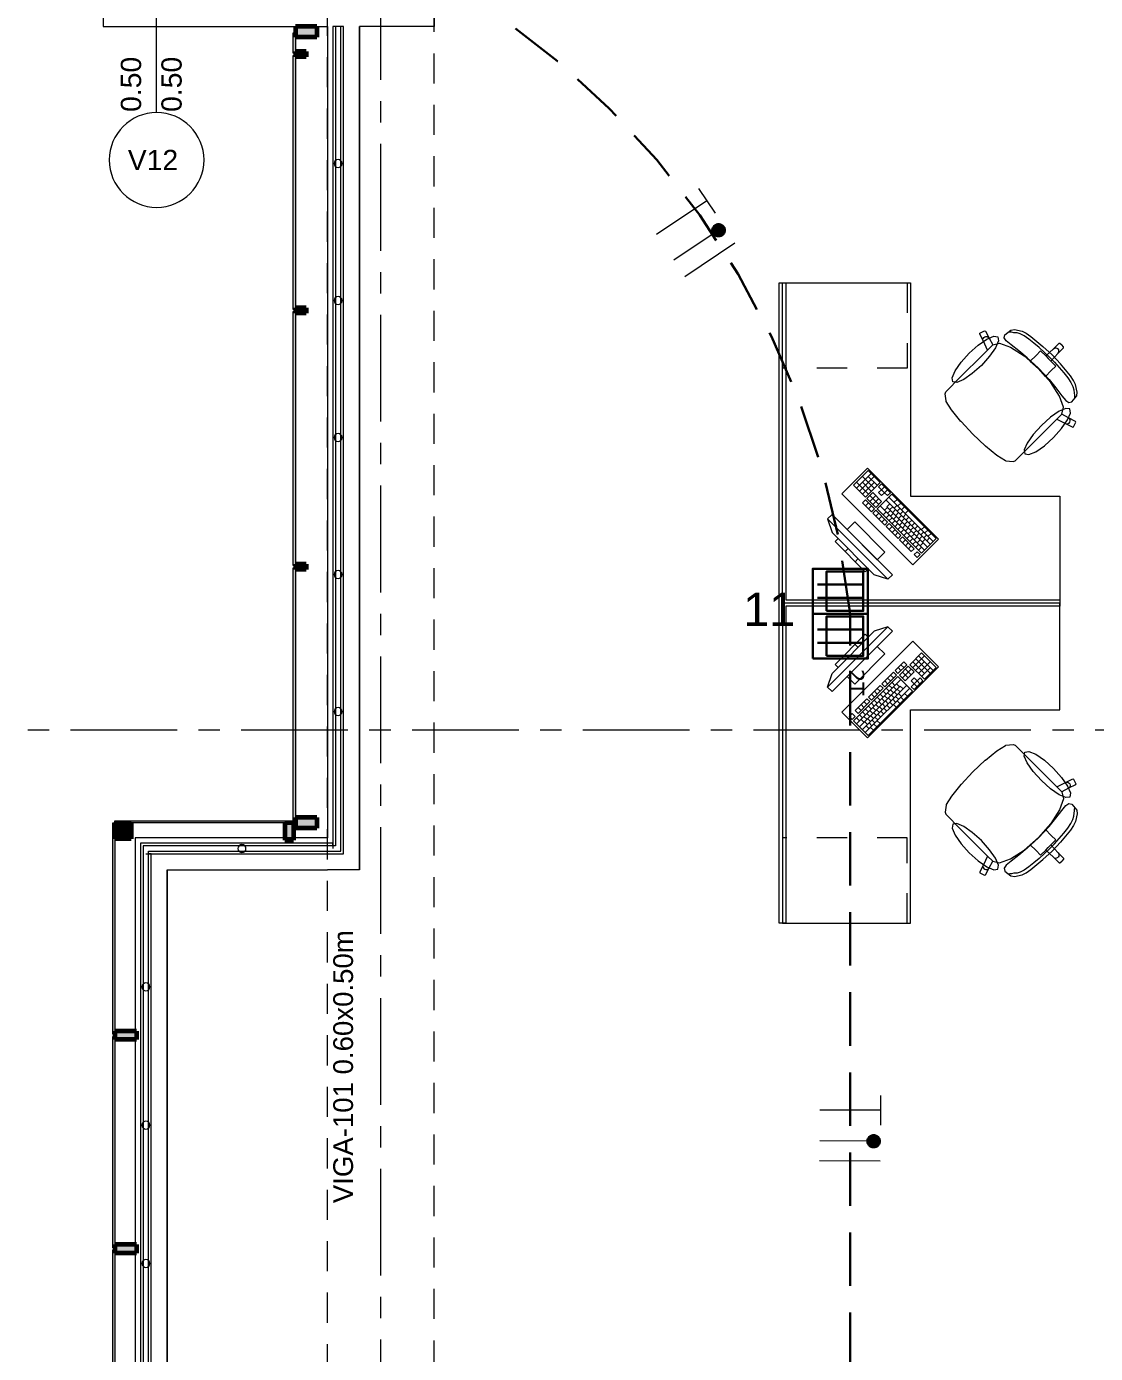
# Model space of a CAD drawing. Header units: inches. Extents: x -19 to 5698, y -728 to 92.
# Drawn here: x 100.16 to 105.17, y 31.49 to 37.7 of the extents above; entities that cross this region are included whole.
import ezdxf

# ---------------------------------------------------------------- set-up
doc = ezdxf.new("R2010")
doc.units = ezdxf.units.IN
doc.header["$MEASUREMENT"] = 0
doc.set_wipeout_variables(frame=1)
for name, pattern in [('HIDDEN', [0.375, 0.25, -0.125]), ('Hidden Line', [0.195611, 0.141111, -0.0545]), ('Punto & Raya', [0.65, 0.5, -0.075, 0, -0.075]), ('Rayas', [0.282222, 0.141111, -0.141111]), ('RAYITAS', [0.375, 0.25, -0.125]), ('Wipeout_Contour', [1, 0, -1])]:
    doc.linetypes.add(name, pattern=pattern)
doc.layers.get('0').update_dxf_attribs({"color": 61})
for name, color, linetype, lineweight in [('00 conduct tomacorr', 120, 'HIDDEN', 30), ('00 IE LUZ EMERGENCIA', 253, 'Continuous', 0), ('T-TECHO-E', 150, 'Continuous', 20), ('TOMACORRIENTE', 22, 'RAYITAS', 9)]:
    doc.layers.add(name, color=color, linetype=linetype, lineweight=lineweight)
for name, color, linetype in [('02 _ ARQ _ ALB _ Ejes Generales', 251, 'Continuous'), ('02 _ ARQ _ ZON _ Espacio.3D', 7, 'Continuous'), ('08 _ STR _ EXT _ 07 Losa Aligerada', 7, 'Continuous'), ('08 _ STR _ EXT _ 09 Vigas', 251, 'Continuous'), ('Acabado - Muros', 7, 'Continuous'), ('Estructura - 04 MURO', 7, 'Continuous'), ('Interior - Escaleras & Barandillas', 7, 'Continuous'), ('Interior - Mobiliario', 7, 'Continuous'), ('Marcador - Secciones', 7, 'Continuous'), ('Notas - Etiquetas', 7, 'Continuous')]:
    doc.layers.add(name, color=color, linetype=linetype)
doc.styles.add('Annotative', font='arial.ttf')
doc.styles.add('Estilo_Generado_4', font='swisse.ttf')

# ---------------------------------------------------------------- blocks, each defined once
blk = doc.blocks.new('CAJA POP UP 6 MODULOS')
at = {"layer": '00 conduct tomacorr', "linetype": 'Continuous'}
for p, q in [((-0.095, -0.165), (-0.095, -0.0151)), ((-0.052, -0.165), (-0.052, -0.0151)), ((0.052, -0.165), (0.052, -0.0151)), ((0.095, -0.165), (0.095, -0.0151)), ((0, -0.165), (0, -0.18))]:
    blk.add_line(p, q, dxfattribs=at)
for points in [[(-0.147, 0), (0.147, 0), (0.147, -0.18), (-0.147, -0.18)], [(0, 0), (0.147, 0), (0.147, -0.18), (0, -0.18)]]:
    blk.add_lwpolyline(points, close=True, dxfattribs=at)
for points in [[(-0.138, -0.045), (-0.009, -0.045), (-0.009, -0.165), (-0.138, -0.165), (-0.138, -0.045)], [(0.009, -0.045), (0.138, -0.045), (0.138, -0.165), (0.009, -0.165), (0.009, -0.045)]]:
    blk.add_lwpolyline(points, dxfattribs=at)
at = {"color": 1, "insert": (-0.1807, -0.168), "char_height": 0.05, "attachment_point": 1, "rotation": 180}
blk.add_mtext_dynamic_manual_height_columns('{\\fVerdana|b0|i0|c0|p34;2T}', width=0.000481, gutter_width=0.1561, heights=[0], dxfattribs=at)
blk = doc.blocks.new('a')
at = {"layer": 'TOMACORRIENTE', "ltscale": 0.05}
h = blk.add_hatch(color=4, dxfattribs=at)
edge = h.paths.add_edge_path()
edge.add_arc((0, 0.0752), 0.0211, 0, 360)
at = {"layer": 'TOMACORRIENTE', "color": 4}
for p, q in [((-0.1455, 0.0963), (-0.0515, 0.0963)), ((-0.0985, 0.0963), (-0.0985, -0.0966)), ((0, 0.0963), (0, -0.0963)), ((0.0623, -0.0963), (0.0623, 0.0963))]:
    blk.add_line(p, q, dxfattribs=at)
blk.add_circle((0, 0.0752), 0.0211, dxfattribs=at)
blk = doc.blocks.new('CABLE 3FACE')
at = {"layer": 'T-TECHO-E', "rotation": 59.94170052614085}
blk.add_blockref('a', (0, 0), dxfattribs=at)

msp = doc.modelspace()

# ---------------------------------------------------------------- hatches: boundary and pattern name
at = {"layer": 'Acabado - Muros', "linetype": 'Continuous', "lineweight": 9}
for points in [[(101.41, 37.67), (101.41, 37.575), (101.42, 37.575), (101.42, 37.67)], [(101.41, 37.565), (101.41, 36.375), (101.42, 36.375), (101.42, 37.565)], [(101.41, 36.365), (101.41, 35.175), (101.42, 35.175), (101.42, 36.365)], [(101.41, 35.165), (101.41, 33.975), (101.42, 33.975), (101.42, 35.165)], [(100.565, 33.97), (100.565, 32.98), (100.575, 32.98), (100.575, 33.97)], [(101.3857, 33.98), (100.575, 33.98), (100.575, 33.97), (101.3857, 33.97)], [(100.565, 32.97), (100.565, 31.98), (100.575, 31.98), (100.575, 32.97)], [(100.565, 31.97), (100.565, 30.98), (100.575, 30.98), (100.575, 31.97)]]:
    msp.add_hatch(color=250, dxfattribs=at).paths.add_polyline_path(points)
at = {"layer": 'Acabado - Muros', "linetype": 'Continuous', "lineweight": 0}
for points in [[(101.52, 37.65), (101.52, 37.7), (101.42, 37.7), (101.42, 37.65)], [(101.47, 37.5825), (101.42, 37.5825), (101.42, 37.5575), (101.47, 37.5575)], [(101.47, 36.3825), (101.42, 36.3825), (101.42, 36.3575), (101.47, 36.3575)], [(101.47, 35.1825), (101.42, 35.1825), (101.42, 35.1575), (101.47, 35.1575)], [(101.52, 33.995), (101.42, 33.995), (101.42, 33.945), (101.52, 33.945)]]:
    msp.add_hatch(color=254, dxfattribs=at).paths.add_polyline_path(points)

# ---------------------------------------------------------------- linework, layer by layer
at = {"layer": '00 conduct tomacorr'}
msp.add_line((104.0187, 30.3017), (104.0187, 34.95), dxfattribs=at)
at = {"layer": '02 _ ARQ _ ALB _ Ejes Generales', "color": 251, "linetype": 'Punto & Raya', "lineweight": 13, "true_color": 0x636466}
msp.add_line((101.82, 3.05), (101.82, 44.9), dxfattribs=at)
at = {"layer": '02 _ ARQ _ ZON _ Espacio.3D', "color": 254, "linetype": 'Continuous', "lineweight": 0, "flags": 128}
msp.add_lwpolyline([(109.0699, 39), (108.5699, 39), (108.5698, 39.75), (103.77, 39.75), (103.7701, 39.4), (102.07, 39.4), (102.07, 37.7), (101.72, 37.7005), (101.72, 33.75), (100.82, 33.75), (100.82, 29.75), (101.57, 29.75), (101.57, 30.7), (102.07, 30.7), (102.07, 30.2), (102.57, 30.2), (102.57, 29.7), (108.57, 29.7), (108.57, 31.0002), (112.57, 31.0001)], dxfattribs=at)
at = {"layer": '08 _ STR _ EXT _ 07 Losa Aligerada', "color": 7, "linetype": 'Continuous', "lineweight": 18, "flags": 128}
msp.add_lwpolyline([(108.7699, 43.8736), (108.7699, 39.9), (103.6201, 39.9), (103.6201, 40.95), (100.52, 40.95), (100.52, 37.7), (101.57, 37.7), (101.57, 33.9), (100.67, 33.9), (100.67, 27.9392), (100.17, 27.9392), (100.17, 5.8), (117.7353, 5.8)], dxfattribs=at)
at = {"layer": '08 _ STR _ EXT _ 09 Vigas', "color": 251, "linetype": 'Hidden Line', "lineweight": 13, "true_color": 0x636466}
msp.add_line((102.07, 30.2), (102.07, 39.4), dxfattribs=at)
at = {"layer": 'Acabado - Muros', "color": 7, "linetype": 'Continuous', "lineweight": 60}
for p, q in [((101.52, 37.7), (101.42, 37.7)), ((101.42, 37.7), (101.42, 37.65)), ((101.52, 37.7), (101.52, 37.65)), ((101.52, 37.65), (101.42, 37.65)), ((101.42, 37.5825), (101.42, 37.5575)), ((101.47, 37.5825), (101.42, 37.5825)), ((101.47, 37.5575), (101.42, 37.5575)), ((101.47, 37.5825), (101.47, 37.5575)), ((101.42, 36.3825), (101.42, 36.3575)), ((101.47, 36.3825), (101.42, 36.3825)), ((101.47, 36.3575), (101.42, 36.3575)), ((101.47, 36.3825), (101.47, 36.3575)), ((101.42, 35.1825), (101.42, 35.1575)), ((101.47, 35.1825), (101.42, 35.1825)), ((101.47, 35.1825), (101.47, 35.1575)), ((101.47, 35.1575), (101.42, 35.1575)), ((101.42, 33.995), (101.42, 33.945)), ((101.52, 33.995), (101.42, 33.995)), ((101.52, 33.995), (101.52, 33.945)), ((100.575, 33.97), (100.575, 33.895)), ((100.65, 33.97), (100.575, 33.97)), ((101.4107, 33.97), (101.3707, 33.97)), ((101.52, 33.945), (101.42, 33.945)), ((100.575, 32.995), (100.575, 32.955)), ((100.575, 31.995), (100.575, 31.955))]:
    msp.add_line(p, q, dxfattribs=at)
at = {"layer": 'Acabado - Muros', "color": 7, "linetype": 'Continuous', "lineweight": 13, "flags": 128}
for points in [[(101.41, 37.67), (101.42, 37.67), (101.42, 37.575), (101.41, 37.575)], [(101.41, 37.565), (101.42, 37.565), (101.42, 36.375), (101.41, 36.375)], [(101.41, 36.365), (101.42, 36.365), (101.42, 35.175), (101.41, 35.175)], [(101.41, 35.165), (101.42, 35.165), (101.42, 33.975), (101.41, 33.975)], [(100.565, 33.97), (100.575, 33.97), (100.575, 32.98), (100.565, 32.98)], [(101.3857, 33.98), (101.3857, 33.97), (100.575, 33.97), (100.575, 33.98)], [(100.565, 32.97), (100.575, 32.97), (100.575, 31.98), (100.565, 31.98)], [(100.565, 31.97), (100.575, 31.97), (100.575, 30.98), (100.565, 30.98)]]:
    msp.add_lwpolyline(points, close=True, dxfattribs=at)
at = {"layer": 'Estructura - 04 MURO', "color": 165, "linetype": 'Continuous', "lineweight": 15}
msp.add_line((100.77, 37.2969), (100.77, 37.95), dxfattribs=at)
at = {"layer": 'Estructura - 04 MURO', "color": 251, "linetype": 'Continuous', "lineweight": 13, "flags": 128}
msp.add_lwpolyline([(100.5481, 37.075, 1), (100.992, 37.075, 1)], format="xyb", close=True, dxfattribs=at)
at = {"layer": 'Interior - Mobiliario', "color": 175, "linetype": 'Continuous', "lineweight": 13}
for p, q in [((103.6872, 36.5), (103.7172, 36.5)), ((103.6872, 35.015), (103.6872, 36.5)), ((103.7172, 36.5), (103.7172, 35.015)), ((104.6263, 36.2598), (104.6276, 36.2638)), ((104.6433, 36.2267), (104.6263, 36.2598)), ((104.6276, 36.2638), (104.649, 36.2747)), ((104.6417, 36.2324), (104.6423, 36.2382)), ((104.6433, 36.2267), (104.6417, 36.2324)), ((104.6423, 36.2382), (104.6452, 36.2433)), ((104.6452, 36.2433), (104.6498, 36.2469)), ((104.649, 36.2747), (104.653, 36.2733)), ((104.6498, 36.2469), (104.6554, 36.2484)), ((104.653, 36.2733), (104.67, 36.2402)), ((104.6554, 36.2484), (104.6612, 36.2477)), ((104.6612, 36.2477), (104.6664, 36.2448)), ((104.6664, 36.2448), (104.67, 36.2402)), ((104.67, 36.2402), (104.6873, 36.2092)), ((104.741, 36.2424), (104.7444, 36.2553)), ((104.751, 36.2281), (104.741, 36.2424)), ((104.7444, 36.2553), (104.7722, 36.2785)), ((104.767, 36.2689), (104.7625, 36.2697)), ((104.775, 36.2681), (104.767, 36.2689)), ((104.7722, 36.2785), (104.789, 36.2804)), ((104.7858, 36.266), (104.775, 36.2681)), ((104.8012, 36.2649), (104.7858, 36.266)), ((104.789, 36.2804), (104.8252, 36.2726)), ((104.8159, 36.261), (104.8012, 36.2649)), ((104.8348, 36.251), (104.8159, 36.261)), ((104.8252, 36.2726), (104.8444, 36.2636)), ((104.8566, 36.2362), (104.8348, 36.251)), ((104.8444, 36.2636), (104.8661, 36.2487)), ((104.8804, 36.2176), (104.8566, 36.2362)), ((104.8661, 36.2487), (104.9228, 36.2019)), ((104.515, 36.0371), (104.6629, 36.1849)), ((104.6629, 36.1849), (104.6433, 36.2267)), ((104.6871, 36.2092), (104.6629, 36.1849)), ((104.6871, 36.2092), (104.6873, 36.2092)), ((104.6873, 36.2092), (104.7193, 36.2167)), ((104.7193, 36.2167), (104.7712, 36.1983)), ((104.7733, 36.2095), (104.751, 36.2281)), ((104.7712, 36.1983), (104.8351, 36.157)), ((104.8094, 36.1815), (104.7733, 36.2095)), ((104.8488, 36.1488), (104.8094, 36.1815)), ((104.9052, 36.1964), (104.8804, 36.2176)), ((104.8906, 36.1596), (104.9117, 36.1807)), ((104.9298, 36.1739), (104.9052, 36.1964)), ((104.9117, 36.1807), (104.9354, 36.1571)), ((104.9228, 36.2019), (104.965, 36.1628)), ((104.9532, 36.1511), (104.9298, 36.1739)), ((104.9354, 36.1571), (104.9719, 36.1911)), ((104.9719, 36.1911), (104.998, 36.2172)), ((104.9719, 36.1911), (104.9768, 36.1943)), ((104.9768, 36.1943), (104.9825, 36.1954)), ((104.9825, 36.1954), (104.9883, 36.1942)), ((104.9883, 36.1942), (104.9932, 36.191)), ((104.9932, 36.1697), (105.0193, 36.1958)), ((104.9964, 36.1861), (104.9932, 36.191)), ((104.9932, 36.1697), (104.9965, 36.1746)), ((104.9976, 36.1803), (104.9964, 36.1861)), ((104.9965, 36.1746), (104.9976, 36.1803)), ((104.998, 36.2172), (105.0022, 36.2171)), ((105.0022, 36.2171), (105.0108, 36.2086)), ((105.0193, 36.2001), (105.0108, 36.2086)), ((105.0193, 36.1958), (105.0193, 36.2001)), ((104.8351, 36.157), (104.8632, 36.1322)), ((104.9015, 36.0993), (104.8488, 36.1488)), ((104.8632, 36.1322), (104.8906, 36.1596)), ((104.8632, 36.1322), (104.9011, 36.0989)), ((104.9354, 36.1571), (104.9473, 36.1451)), ((104.9593, 36.1332), (104.9473, 36.1451)), ((104.9532, 36.1511), (104.9761, 36.1276)), ((104.9593, 36.1332), (104.9932, 36.1697)), ((104.9829, 36.1096), (104.9593, 36.1332)), ((104.9617, 36.0884), (104.9829, 36.1096)), ((105.0041, 36.1206), (104.965, 36.1628)), ((104.9761, 36.1276), (104.9986, 36.103)), ((105.0509, 36.0639), (105.0041, 36.1206)), ((104.9344, 36.061), (104.9011, 36.0989)), ((104.9015, 36.0993), (104.951, 36.0466)), ((104.9344, 36.061), (104.9617, 36.0884)), ((104.9592, 36.0329), (104.9344, 36.061)), ((104.951, 36.0466), (104.9837, 36.0073)), ((104.9986, 36.103), (105.0198, 36.0782)), ((105.0198, 36.0782), (105.0384, 36.0544)), ((105.0384, 36.0544), (105.0532, 36.0326)), ((105.0658, 36.0422), (105.0509, 36.0639)), ((104.4647, 35.9803), (104.4676, 35.9896)), ((104.4676, 35.9896), (104.4895, 36.0116)), ((104.4895, 36.0116), (104.515, 36.0371)), ((105.0005, 35.9691), (104.9592, 36.0329)), ((104.9837, 36.0073), (105.0116, 35.9711)), ((105.0532, 36.0326), (105.0632, 36.0137)), ((105.0632, 36.0137), (105.0671, 35.999)), ((105.0748, 36.023), (105.0658, 36.0422)), ((105.0671, 35.999), (105.0682, 35.9836)), ((105.0826, 35.9868), (105.0748, 36.023)), ((105.0807, 35.9701), (105.0826, 35.9868)), ((104.4687, 35.9464), (104.4647, 35.9803)), ((104.4696, 35.9443), (104.4687, 35.9464)), ((104.4945, 35.9042), (104.4696, 35.9443)), ((105.0188, 35.9171), (105.0005, 35.9691)), ((105.0116, 35.9711), (105.0302, 35.9488)), ((105.0302, 35.9488), (105.0446, 35.9388)), ((105.0446, 35.9388), (105.0575, 35.9422)), ((105.0575, 35.9422), (105.0807, 35.9701)), ((105.0682, 35.9836), (105.0703, 35.9728)), ((105.0703, 35.9728), (105.071, 35.9648)), ((105.071, 35.9648), (105.0718, 35.9603)), ((104.5381, 35.8506), (104.4945, 35.9042)), ((104.8393, 35.7128), (104.9871, 35.8607)), ((105.0113, 35.8849), (104.9871, 35.8607)), ((104.9871, 35.8607), (105.0289, 35.8411)), ((105.0113, 35.8849), (105.0114, 35.8851)), ((105.0114, 35.8851), (105.0188, 35.9171)), ((105.0424, 35.8678), (105.0114, 35.8851)), ((105.047, 35.8642), (105.0424, 35.8678)), ((105.0755, 35.8509), (105.0424, 35.8678)), ((105.0499, 35.8591), (105.047, 35.8642)), ((104.5387, 35.8497), (104.5381, 35.8506)), ((104.5936, 35.7914), (104.5387, 35.8497)), ((105.0289, 35.8411), (105.0345, 35.8395)), ((105.0289, 35.8411), (105.062, 35.8241)), ((105.0345, 35.8395), (105.0404, 35.8402)), ((105.0404, 35.8402), (105.0455, 35.843)), ((105.0455, 35.843), (105.0491, 35.8476)), ((105.0491, 35.8476), (105.0506, 35.8532)), ((105.0506, 35.8532), (105.0499, 35.8591)), ((105.062, 35.8241), (105.066, 35.8254)), ((105.066, 35.8254), (105.0768, 35.8468)), ((105.0768, 35.8468), (105.0755, 35.8509)), ((104.5936, 35.7914), (104.6519, 35.7366)), ((104.6519, 35.7366), (104.6528, 35.7359)), ((104.6528, 35.7359), (104.7064, 35.6923)), ((104.7064, 35.6923), (104.7465, 35.6674)), ((104.7918, 35.6654), (104.8138, 35.6873)), ((104.8138, 35.6873), (104.8393, 35.7128)), ((104.1042, 35.6205), (104.0356, 35.5519)), ((104.1595, 35.5651), (104.1042, 35.6205)), ((104.7465, 35.6674), (104.7486, 35.6665)), ((104.7486, 35.6665), (104.7825, 35.6625)), ((104.7825, 35.6625), (104.7918, 35.6654)), ((104.0356, 35.5519), (104.091, 35.4965)), ((104.1047, 35.5102), (104.0493, 35.5656)), ((104.118, 35.6066), (104.0494, 35.538)), ((104.1318, 35.5928), (104.0633, 35.5242)), ((104.1321, 35.5376), (104.0767, 35.593)), ((104.1184, 35.5239), (104.0769, 35.5655)), ((104.132, 35.5652), (104.0771, 35.5104)), ((104.091, 35.4965), (104.1595, 35.5651)), ((104.1458, 35.5514), (104.1043, 35.5929)), ((104.1665, 35.5581), (104.1528, 35.5444)), ((104.208, 35.5166), (104.1665, 35.5581)), ((104.1253, 35.517), (104.0979, 35.4896)), ((104.0979, 35.4896), (104.1394, 35.448)), ((104.1532, 35.4618), (104.1116, 35.5033)), ((104.1392, 35.5032), (104.1117, 35.4757)), ((104.1669, 35.4755), (104.1253, 35.517)), ((104.153, 35.4893), (104.1256, 35.4619)), ((104.2149, 35.5097), (104.1464, 35.4411)), ((104.1528, 35.5444), (104.1666, 35.5306)), ((104.1666, 35.5306), (104.1529, 35.5169)), ((104.1529, 35.5169), (104.1667, 35.503)), ((104.1803, 35.5443), (104.1666, 35.5306)), ((104.1804, 35.5167), (104.1666, 35.5306)), ((104.1667, 35.503), (104.1804, 35.5167)), ((104.1942, 35.5305), (104.1804, 35.5167)), ((104.1804, 35.5167), (104.1943, 35.5029)), ((104.1943, 35.5029), (104.208, 35.5166)), ((104.4089, 35.2883), (104.2012, 35.496)), ((104.4226, 35.302), (104.2149, 35.5097)), ((104.091, 35.4827), (104.0773, 35.469)), ((104.0773, 35.469), (104.1189, 35.4275)), ((104.1326, 35.4412), (104.091, 35.4827)), ((104.1049, 35.4689), (104.0912, 35.4552)), ((104.1187, 35.455), (104.105, 35.4413)), ((104.1189, 35.4275), (104.1326, 35.4412)), ((104.1395, 35.4343), (104.1258, 35.4205)), ((104.1394, 35.448), (104.1669, 35.4755)), ((104.1949, 35.3789), (104.1395, 35.4343)), ((104.1464, 35.4411), (104.3541, 35.2334)), ((104.3678, 35.2471), (104.1601, 35.4548)), ((104.1878, 35.4271), (104.1741, 35.4134)), ((104.1946, 35.4478), (104.1809, 35.4341)), ((104.3952, 35.2745), (104.1875, 35.4823)), ((104.2048, 35.4649), (104.1911, 35.4512)), ((104.3815, 35.2608), (104.1911, 35.4512)), ((104.2084, 35.4339), (104.1947, 35.4202)), ((104.2187, 35.4511), (104.205, 35.4374)), ((104.2325, 35.4373), (104.2188, 35.4235)), ((104.2392, 35.4854), (104.2255, 35.4717)), ((104.2393, 35.4579), (104.2256, 35.4442)), ((104.2531, 35.444), (104.2394, 35.4303)), ((104.2565, 35.4681), (104.2428, 35.4544)), ((104.267, 35.4302), (104.2533, 35.4165)), ((104.2738, 35.4508), (104.2601, 35.4371)), ((104.2911, 35.4335), (104.2774, 35.4198)), ((103.9345, 35.4151), (103.9133, 35.3939)), ((103.9133, 35.3939), (104.1961, 35.1111)), ((103.9133, 35.3939), (103.9345, 35.3303)), ((104.2173, 35.1323), (103.9345, 35.4151)), ((104.0406, 35.3798), (104.0052, 35.3444)), ((104.182, 35.2384), (104.0406, 35.3798)), ((104.1258, 35.4205), (104.1812, 35.3652)), ((104.1534, 35.4204), (104.1396, 35.4067)), ((104.1672, 35.4066), (104.1535, 35.3928)), ((104.1811, 35.3927), (104.1673, 35.379)), ((104.1812, 35.3652), (104.1949, 35.3789)), ((104.2016, 35.4133), (104.1879, 35.3996)), ((104.2018, 35.3719), (104.1881, 35.3582)), ((104.2155, 35.3994), (104.2018, 35.3857)), ((104.2572, 35.3166), (104.2018, 35.3719)), ((104.2223, 35.4201), (104.2085, 35.4064)), ((104.2293, 35.3856), (104.2156, 35.3719)), ((104.2361, 35.4062), (104.2224, 35.3925)), ((104.2432, 35.3717), (104.2295, 35.358)), ((104.2464, 35.4234), (104.2326, 35.4097)), ((104.25, 35.3924), (104.2362, 35.3787)), ((104.2602, 35.4096), (104.2465, 35.3958)), ((104.2638, 35.3785), (104.2501, 35.3648)), ((104.2741, 35.3957), (104.2603, 35.382)), ((104.2776, 35.3647), (104.2639, 35.351)), ((104.2808, 35.4163), (104.2671, 35.4026)), ((104.2879, 35.3819), (104.2742, 35.3681)), ((104.2947, 35.4025), (104.281, 35.3888)), ((104.3017, 35.368), (104.288, 35.3543)), ((104.3085, 35.3887), (104.2948, 35.3749)), ((104.3224, 35.3748), (104.3087, 35.3611)), ((104.1325, 35.1323), (103.9345, 35.3303)), ((103.9628, 35.302), (103.9486, 35.2879)), ((104.1042, 35.1606), (103.9628, 35.302)), ((104.0052, 35.3444), (104.1466, 35.203)), ((104.1881, 35.3582), (104.2435, 35.3028)), ((104.2157, 35.3581), (104.202, 35.3444)), ((104.2295, 35.3442), (104.2158, 35.3305)), ((104.2434, 35.3304), (104.2297, 35.3167)), ((104.257, 35.3579), (104.2433, 35.3442)), ((104.2435, 35.3028), (104.2572, 35.3166)), ((104.2641, 35.3096), (104.2504, 35.2959)), ((104.2709, 35.344), (104.2571, 35.3303)), ((104.3195, 35.2542), (104.2641, 35.3096)), ((104.2847, 35.3302), (104.271, 35.3165)), ((104.2915, 35.3508), (104.2778, 35.3371)), ((104.2986, 35.3164), (104.2848, 35.3026)), ((104.3053, 35.337), (104.2916, 35.3233)), ((104.3124, 35.3025), (104.2987, 35.2888)), ((104.3156, 35.3542), (104.3019, 35.3405)), ((104.3192, 35.3231), (104.3055, 35.3094)), ((104.3294, 35.3403), (104.3157, 35.3266)), ((104.333, 35.3093), (104.3193, 35.2956)), ((104.3362, 35.361), (104.3225, 35.3472)), ((104.3433, 35.3265), (104.3296, 35.3128)), ((104.3501, 35.3471), (104.3364, 35.3334)), ((104.3571, 35.3126), (104.3434, 35.2989)), ((104.3639, 35.3333), (104.3502, 35.3195)), ((104.3673, 35.3574), (104.3535, 35.3436)), ((104.3541, 35.2334), (104.4226, 35.302)), ((104.3778, 35.3194), (104.3641, 35.3057)), ((104.3828, 35.3418), (104.3691, 35.3281)), ((104.3916, 35.3056), (104.3779, 35.2919)), ((104.3984, 35.3262), (104.3847, 35.3125)), ((103.9486, 35.2879), (104.0901, 35.1464)), ((104.0099, 35.2549), (103.9958, 35.2407)), ((104.1466, 35.203), (104.182, 35.2384)), ((104.2504, 35.2959), (104.3058, 35.2405)), ((104.278, 35.2958), (104.2643, 35.2821)), ((104.2918, 35.2819), (104.2781, 35.2682)), ((104.3057, 35.2681), (104.292, 35.2544)), ((104.3058, 35.2405), (104.3195, 35.2542)), ((104.3263, 35.2887), (104.3125, 35.2749)), ((104.3334, 35.2404), (104.3197, 35.2267)), ((104.3401, 35.2748), (104.3264, 35.2611)), ((104.3469, 35.2954), (104.3332, 35.2817)), ((104.3472, 35.2265), (104.3334, 35.2404)), ((104.3539, 35.261), (104.3402, 35.2472)), ((104.3607, 35.2816), (104.347, 35.2679)), ((104.371, 35.2988), (104.3573, 35.2851)), ((104.0571, 35.2077), (104.0429, 35.1936)), ((104.3197, 35.2267), (104.3335, 35.2128)), ((104.3335, 35.2128), (104.3472, 35.2265)), ((104.0901, 35.1464), (104.1042, 35.1606)), ((104.1961, 35.1111), (104.1325, 35.1323)), ((104.1961, 35.1111), (104.2173, 35.1323)), ((103.6872, 34.985), (103.6872, 35.015)), ((103.7172, 35.015), (105.0022, 35.015)), ((105.0022, 35.015), (105.0022, 34.985)), ((103.6872, 33.5), (103.6872, 34.985)), ((103.7172, 34.985), (103.7172, 33.5)), ((105.0022, 34.985), (103.7172, 34.985)), ((104.1961, 34.8889), (103.9133, 34.6061)), ((103.9345, 34.5849), (104.2173, 34.8677)), ((103.9345, 34.6697), (104.1325, 34.8677)), ((104.1961, 34.8889), (104.1325, 34.8677)), ((104.2173, 34.8677), (104.1961, 34.8889)), ((104.0901, 34.8536), (103.9486, 34.7121)), ((103.9628, 34.698), (104.1042, 34.8394)), ((104.0571, 34.7923), (104.0429, 34.8064)), ((104.1042, 34.8394), (104.0901, 34.8536)), ((104.0099, 34.7451), (103.9958, 34.7593)), ((104.1466, 34.797), (104.0052, 34.6556)), ((104.0406, 34.6202), (104.182, 34.7616)), ((104.182, 34.7616), (104.1466, 34.797)), ((104.3541, 34.7666), (104.2987, 34.7112)), ((104.3124, 34.6975), (104.3678, 34.7529)), ((104.4088, 34.6842), (104.3402, 34.7528)), ((104.4226, 34.698), (104.3541, 34.7666)), ((103.9486, 34.7121), (103.9628, 34.698)), ((104.2712, 34.7249), (104.2297, 34.6833)), ((104.2297, 34.6833), (104.2434, 34.6696)), ((104.2434, 34.6696), (104.2849, 34.7111)), ((104.2572, 34.6834), (104.2435, 34.6972)), ((104.2918, 34.7043), (104.2502, 34.6627)), ((104.2711, 34.6973), (104.2573, 34.711)), ((104.2639, 34.649), (104.3055, 34.6906)), ((104.2849, 34.7111), (104.2712, 34.7249)), ((104.3053, 34.663), (104.2779, 34.6904)), ((104.3192, 34.6769), (104.2918, 34.7043)), ((104.2987, 34.7112), (104.3673, 34.6426)), ((104.3674, 34.6702), (104.3125, 34.7251)), ((104.3261, 34.6838), (104.3677, 34.7253)), ((104.395, 34.6703), (104.3264, 34.7389)), ((104.3398, 34.6701), (104.3952, 34.7255)), ((104.3535, 34.6564), (104.3951, 34.6979)), ((104.3673, 34.6426), (104.4226, 34.698)), ((103.9133, 34.6061), (103.9345, 34.6697)), ((104.0052, 34.6556), (104.0406, 34.6202)), ((104.2433, 34.6558), (104.0356, 34.4481)), ((104.0493, 34.4344), (104.257, 34.6421)), ((104.2227, 34.6764), (104.1673, 34.621)), ((104.1673, 34.621), (104.1811, 34.6073)), ((104.1811, 34.6073), (104.2364, 34.6627)), ((104.1949, 34.6211), (104.1812, 34.6348)), ((104.2087, 34.635), (104.195, 34.6487)), ((104.2226, 34.6488), (104.2089, 34.6625)), ((104.2293, 34.6144), (104.2156, 34.6281)), ((104.2364, 34.6627), (104.2227, 34.6764)), ((104.25, 34.6076), (104.2362, 34.6213)), ((104.3119, 34.5873), (104.2433, 34.6558)), ((104.2502, 34.6627), (104.2776, 34.6353)), ((104.2915, 34.6492), (104.2641, 34.6766)), ((104.2776, 34.6353), (104.3192, 34.6769)), ((104.3189, 34.6217), (104.3051, 34.6079)), ((104.3191, 34.6493), (104.3052, 34.6354)), ((104.3052, 34.6354), (104.3189, 34.6217)), ((104.3188, 34.5942), (104.3603, 34.6357)), ((104.3189, 34.6217), (104.3328, 34.6356)), ((104.3326, 34.608), (104.3189, 34.6217)), ((104.3328, 34.6356), (104.3191, 34.6493)), ((104.3466, 34.6494), (104.3328, 34.6356)), ((104.3465, 34.6219), (104.3328, 34.6356)), ((104.3603, 34.6357), (104.3466, 34.6494)), ((103.9133, 34.6061), (103.9345, 34.5849)), ((104.063, 34.4207), (104.2534, 34.6111)), ((104.0767, 34.407), (104.2844, 34.6147)), ((104.0904, 34.3933), (104.2982, 34.601)), ((104.1042, 34.3795), (104.3119, 34.5873)), ((104.1604, 34.6141), (104.105, 34.5587)), ((104.105, 34.5587), (104.1187, 34.545)), ((104.1187, 34.545), (104.1741, 34.6004)), ((104.1326, 34.5588), (104.1189, 34.5725)), ((104.1464, 34.5727), (104.1327, 34.5864)), ((104.1601, 34.5452), (104.1464, 34.5589)), ((104.1603, 34.5865), (104.1466, 34.6002)), ((104.1739, 34.559), (104.1602, 34.5727)), ((104.1741, 34.6004), (104.1604, 34.6141)), ((104.1878, 34.5729), (104.1741, 34.5866)), ((104.1946, 34.5522), (104.1809, 34.5659)), ((104.2016, 34.5867), (104.1879, 34.6004)), ((104.2084, 34.5661), (104.1947, 34.5798)), ((104.2117, 34.542), (104.198, 34.5557)), ((104.2155, 34.6006), (104.2018, 34.6143)), ((104.2223, 34.5799), (104.2085, 34.5936)), ((104.2256, 34.5558), (104.2119, 34.5695)), ((104.2361, 34.5938), (104.2224, 34.6075)), ((104.2394, 34.5697), (104.2257, 34.5834)), ((104.2462, 34.549), (104.2325, 34.5627)), ((104.2533, 34.5835), (104.2396, 34.5972)), ((104.2601, 34.5629), (104.2464, 34.5766)), ((104.2671, 34.5974), (104.2534, 34.6111)), ((104.2703, 34.5457), (104.2566, 34.5594)), ((104.2876, 34.563), (104.2739, 34.5767)), ((104.3051, 34.6079), (104.3188, 34.5942)), ((104.0981, 34.5518), (104.0427, 34.4964)), ((104.0427, 34.4964), (104.0564, 34.4827)), ((104.0564, 34.4827), (104.1118, 34.538)), ((104.0703, 34.4965), (104.0566, 34.5102)), ((104.0841, 34.5104), (104.0704, 34.5241)), ((104.098, 34.5242), (104.0843, 34.5379)), ((104.1047, 34.4898), (104.091, 34.5035)), ((104.1118, 34.538), (104.0981, 34.5518)), ((104.1185, 34.5036), (104.1048, 34.5173)), ((104.1253, 34.483), (104.1116, 34.4967)), ((104.1324, 34.5175), (104.1187, 34.5312)), ((104.1392, 34.4968), (104.1255, 34.5106)), ((104.1462, 34.5313), (104.1325, 34.545)), ((104.153, 34.5107), (104.1393, 34.5244)), ((104.1564, 34.4866), (104.1426, 34.5003)), ((104.1669, 34.5245), (104.1532, 34.5382)), ((104.1702, 34.5004), (104.1565, 34.5141)), ((104.177, 34.4798), (104.1633, 34.4935)), ((104.1807, 34.5384), (104.167, 34.5521)), ((104.184, 34.5143), (104.1703, 34.528)), ((104.1908, 34.4936), (104.1771, 34.5074)), ((104.1979, 34.5281), (104.1842, 34.5418)), ((104.2047, 34.5075), (104.191, 34.5212)), ((104.2185, 34.5213), (104.2048, 34.5351)), ((104.2324, 34.5352), (104.2187, 34.5489)), ((104.2357, 34.5111), (104.222, 34.5248)), ((104.253, 34.5284), (104.2393, 34.5421)), ((104.0289, 34.4825), (104.015, 34.4687)), ((104.015, 34.4687), (104.0287, 34.455)), ((104.0287, 34.455), (104.0426, 34.4688)), ((104.0426, 34.4688), (104.0289, 34.4825)), ((104.0356, 34.4481), (104.1042, 34.3795)), ((104.0631, 34.4482), (104.0494, 34.462)), ((104.077, 34.4621), (104.0633, 34.4758)), ((104.0838, 34.4414), (104.0701, 34.4552)), ((104.0908, 34.4759), (104.0771, 34.4896)), ((104.0976, 34.4553), (104.0839, 34.469)), ((104.101, 34.4312), (104.0872, 34.4449)), ((104.1115, 34.4691), (104.0978, 34.4829)), ((104.1148, 34.445), (104.1011, 34.4588)), ((104.1216, 34.4244), (104.1079, 34.4381)), ((104.1287, 34.4589), (104.1149, 34.4726)), ((104.1354, 34.4383), (104.1217, 34.452)), ((104.1425, 34.4727), (104.1288, 34.4865)), ((104.144, 34.4193), (104.1303, 34.4331)), ((104.1493, 34.4521), (104.1356, 34.4658)), ((104.1595, 34.4349), (104.1458, 34.4486)), ((104.1631, 34.466), (104.1494, 34.4797)), ((104.1078, 34.4106), (104.094, 34.4243)), ((104.1284, 34.4038), (104.1147, 34.4175)), ((104.6528, 34.2641), (104.7064, 34.3077)), ((104.7064, 34.3077), (104.7465, 34.3326)), ((104.7465, 34.3326), (104.7486, 34.3335)), ((104.7486, 34.3335), (104.7825, 34.3375)), ((104.7825, 34.3375), (104.7918, 34.3346)), ((104.7918, 34.3346), (104.8138, 34.3127)), ((104.8138, 34.3127), (104.8393, 34.2872)), ((104.5936, 34.2086), (104.6519, 34.2634)), ((104.6519, 34.2634), (104.6528, 34.2641)), ((104.8393, 34.2872), (104.9871, 34.1393)), ((104.5936, 34.2086), (104.5387, 34.1503)), ((104.5381, 34.1494), (104.4945, 34.0958)), ((104.5387, 34.1503), (104.5381, 34.1494)), ((104.9871, 34.1393), (105.0289, 34.1589)), ((105.0113, 34.1151), (104.9871, 34.1393)), ((105.0424, 34.1322), (105.0114, 34.1149)), ((105.0289, 34.1589), (105.062, 34.1759)), ((105.0289, 34.1589), (105.0345, 34.1605)), ((105.0345, 34.1605), (105.0404, 34.1598)), ((105.0404, 34.1598), (105.0455, 34.157)), ((105.0755, 34.1491), (105.0424, 34.1322)), ((105.047, 34.1358), (105.0424, 34.1322)), ((105.0455, 34.157), (105.0491, 34.1524)), ((105.0499, 34.1409), (105.047, 34.1358)), ((105.0491, 34.1524), (105.0506, 34.1468)), ((105.0506, 34.1468), (105.0499, 34.1409)), ((105.062, 34.1759), (105.066, 34.1746)), ((105.066, 34.1746), (105.0768, 34.1532)), ((105.0768, 34.1532), (105.0755, 34.1491)), ((104.4945, 34.0958), (104.4696, 34.0557)), ((105.0188, 34.0829), (105.0005, 34.0309)), ((105.0113, 34.1151), (105.0114, 34.1149)), ((105.0114, 34.1149), (105.0188, 34.0829)), ((105.0302, 34.0512), (105.0446, 34.0612)), ((105.0446, 34.0612), (105.0575, 34.0578)), ((105.0575, 34.0578), (105.0807, 34.0299)), ((104.4687, 34.0536), (104.4647, 34.0197)), ((104.4647, 34.0197), (104.4676, 34.0104)), ((104.4676, 34.0104), (104.4895, 33.9884)), ((104.4696, 34.0557), (104.4687, 34.0536)), ((105.0005, 34.0309), (104.9592, 33.9671)), ((104.9837, 33.9927), (105.0116, 34.0289)), ((105.0116, 34.0289), (105.0302, 34.0512)), ((105.0632, 33.9863), (105.0671, 34.001)), ((105.0671, 34.001), (105.0682, 34.0164)), ((105.0682, 34.0164), (105.0703, 34.0272)), ((105.0703, 34.0272), (105.071, 34.0352)), ((105.071, 34.0352), (105.0718, 34.0397)), ((105.0826, 34.0132), (105.0748, 33.977)), ((105.0807, 34.0299), (105.0826, 34.0132)), ((104.4895, 33.9884), (104.515, 33.9629)), ((104.515, 33.9629), (104.6629, 33.8151)), ((104.9344, 33.939), (104.9011, 33.9011)), ((104.9015, 33.9007), (104.951, 33.9534)), ((104.9592, 33.9671), (104.9344, 33.939)), ((104.9344, 33.939), (104.9617, 33.9116)), ((104.951, 33.9534), (104.9837, 33.9927)), ((105.0509, 33.9361), (105.0041, 33.8794)), ((105.0198, 33.9218), (105.0384, 33.9456)), ((105.0384, 33.9456), (105.0532, 33.9674)), ((105.0658, 33.9578), (105.0509, 33.9361)), ((105.0532, 33.9674), (105.0632, 33.9863)), ((105.0748, 33.977), (105.0658, 33.9578)), ((104.9015, 33.9007), (104.8488, 33.8512)), ((104.8632, 33.8678), (104.9011, 33.9011)), ((104.9532, 33.8489), (104.9761, 33.8724)), ((104.9829, 33.8904), (104.9593, 33.8668)), ((104.9617, 33.9116), (104.9829, 33.8904)), ((105.0041, 33.8794), (104.965, 33.8372)), ((104.9761, 33.8724), (104.9986, 33.897)), ((104.9986, 33.897), (105.0198, 33.9218)), ((104.6629, 33.8151), (104.6433, 33.7733)), ((104.6871, 33.7908), (104.6629, 33.8151)), ((104.7712, 33.8017), (104.8351, 33.843)), ((104.8094, 33.8185), (104.7733, 33.7905)), ((104.8488, 33.8512), (104.8094, 33.8185)), ((104.8351, 33.843), (104.8632, 33.8678)), ((104.8632, 33.8678), (104.8906, 33.8404)), ((104.8906, 33.8404), (104.9117, 33.8193)), ((104.9298, 33.8261), (104.9052, 33.8036)), ((104.9117, 33.8193), (104.9354, 33.8429)), ((104.9228, 33.7981), (104.965, 33.8372)), ((104.9532, 33.8489), (104.9298, 33.8261)), ((104.9354, 33.8429), (104.9473, 33.8549)), ((104.9354, 33.8429), (104.9719, 33.8089)), ((104.9593, 33.8668), (104.9473, 33.8549)), ((104.9593, 33.8668), (104.9932, 33.8303)), ((104.9719, 33.8089), (104.9768, 33.8057)), ((104.9719, 33.8089), (104.998, 33.7828)), ((104.9883, 33.8058), (104.9932, 33.809)), ((104.9932, 33.8303), (104.9965, 33.8254)), ((104.9932, 33.8303), (105.0193, 33.8042)), ((104.9964, 33.8139), (104.9932, 33.809)), ((104.9976, 33.8197), (104.9964, 33.8139)), ((104.9965, 33.8254), (104.9976, 33.8197)), ((104.6433, 33.7733), (104.6263, 33.7402)), ((104.6433, 33.7733), (104.6417, 33.7676)), ((104.6417, 33.7676), (104.6423, 33.7618)), ((104.6423, 33.7618), (104.6452, 33.7567)), ((104.6452, 33.7567), (104.6498, 33.7531)), ((104.6498, 33.7531), (104.6554, 33.7516)), ((104.653, 33.7267), (104.67, 33.7598)), ((104.6554, 33.7516), (104.6612, 33.7523)), ((104.6612, 33.7523), (104.6664, 33.7552)), ((104.6664, 33.7552), (104.67, 33.7598)), ((104.67, 33.7598), (104.6873, 33.7908)), ((104.6871, 33.7908), (104.6873, 33.7908)), ((104.6873, 33.7908), (104.7193, 33.7833)), ((104.7193, 33.7833), (104.7712, 33.8017)), ((104.751, 33.7719), (104.741, 33.7576)), ((104.741, 33.7576), (104.7444, 33.7447)), ((104.7733, 33.7905), (104.751, 33.7719)), ((104.8348, 33.749), (104.8159, 33.739)), ((104.8566, 33.7638), (104.8348, 33.749)), ((104.8444, 33.7364), (104.8661, 33.7513)), ((104.8804, 33.7824), (104.8566, 33.7638)), ((104.8661, 33.7513), (104.9228, 33.7981)), ((104.9052, 33.8036), (104.8804, 33.7824)), ((104.9768, 33.8057), (104.9825, 33.8046)), ((104.9825, 33.8046), (104.9883, 33.8058)), ((104.998, 33.7828), (105.0022, 33.7829)), ((105.0022, 33.7829), (105.0108, 33.7914)), ((105.0193, 33.7999), (105.0108, 33.7914)), ((105.0193, 33.8042), (105.0193, 33.7999)), ((104.6263, 33.7402), (104.6276, 33.7362)), ((104.6276, 33.7362), (104.649, 33.7253)), ((104.649, 33.7253), (104.653, 33.7267)), ((104.7444, 33.7447), (104.7722, 33.7215)), ((104.767, 33.7311), (104.7625, 33.7303)), ((104.775, 33.7319), (104.767, 33.7311)), ((104.7722, 33.7215), (104.789, 33.7196)), ((104.7858, 33.734), (104.775, 33.7319)), ((104.8012, 33.7351), (104.7858, 33.734)), ((104.789, 33.7196), (104.8252, 33.7274)), ((104.8159, 33.739), (104.8012, 33.7351)), ((104.8252, 33.7274), (104.8444, 33.7364)), ((103.7172, 33.5), (103.6872, 33.5))]:
    msp.add_line(p, q, dxfattribs=at)
at = {"layer": 'Interior - Mobiliario', "color": 175, "linetype": 'Rayas', "lineweight": 13}
for p, q in [((104.2872, 36.5), (104.2872, 36.1)), ((104.2872, 36.1), (103.7022, 36.1)), ((104.2872, 33.9), (103.7022, 33.9)), ((104.2872, 33.5), (104.2872, 33.9))]:
    msp.add_line(p, q, dxfattribs=at)
at = {"layer": 'Interior - Mobiliario', "color": 175, "linetype": 'Continuous', "lineweight": 13, "flags": 128}
for points in [[(103.7022, 35), (103.7022, 36.5), (104.3022, 36.5), (104.3022, 35.5), (105.0022, 35.5), (105.0022, 35)], [(104.5771, 36.1698), (104.6196, 36.208), (104.6599, 36.236), (104.692, 36.2496), (104.7109, 36.2467), (104.7138, 36.2278), (104.7002, 36.1958), (104.6722, 36.1554), (104.634, 36.1129), (104.5915, 36.0748), (104.5512, 36.0468), (104.5191, 36.0331), (104.5002, 36.036), (104.4973, 36.0549), (104.5109, 36.087), (104.5389, 36.1274)], [(104.972, 35.7749), (105.0102, 35.8174), (105.0382, 35.8578), (105.0518, 35.8898), (105.0489, 35.9087), (105.03, 35.9116), (104.9979, 35.898), (104.9576, 35.87), (104.9151, 35.8318), (104.8769, 35.7894), (104.8489, 35.749), (104.8353, 35.7169), (104.8382, 35.698), (104.8571, 35.6951), (104.8892, 35.7087), (104.9295, 35.7368)], [(104.3128, 35.1783), (104.433, 35.2985), (104.1007, 35.6308), (103.9805, 35.5106)], [(103.7022, 35), (103.7022, 33.5), (104.3022, 33.5), (104.3022, 34.5), (105.0022, 34.5), (105.0022, 35)], [(103.9805, 34.4894), (104.1007, 34.3692), (104.433, 34.7015), (104.3128, 34.8217)], [(104.972, 34.2251), (105.0102, 34.1826), (105.0382, 34.1422), (105.0518, 34.1102), (105.0489, 34.0913), (105.03, 34.0884), (104.9979, 34.102), (104.9576, 34.13), (104.9151, 34.1682), (104.8769, 34.2106), (104.8489, 34.251), (104.8353, 34.2831), (104.8382, 34.302), (104.8571, 34.3049), (104.8892, 34.2913), (104.9295, 34.2632)], [(104.5771, 33.8302), (104.6196, 33.792), (104.6599, 33.764), (104.692, 33.7504), (104.7109, 33.7533), (104.7138, 33.7722), (104.7002, 33.8042), (104.6722, 33.8446), (104.634, 33.8871), (104.5915, 33.9252), (104.5512, 33.9532), (104.5191, 33.9669), (104.5002, 33.964), (104.4973, 33.9451), (104.5109, 33.913), (104.5389, 33.8726)]]:
    msp.add_lwpolyline(points, close=True, dxfattribs=at)

# ---------------------------------------------------------------- block references
at = {"layer": '00 conduct tomacorr'}
for name, p, xscale, yscale, zscale, rotation in [('CABLE 3FACE', (103.3109, 36.6843), 1.47256122672843, 1.47256122672843, 1.47256122672843, 243.8914268386656), ('CAJA POP UP 6 MODULOS', (103.8444, 34.95), 1.432830642179531, 1.432830642179531, 1.432830642179531, 89.99999999999997), ('CABLE 3FACE', (104.0187, 32.4797), 1.47256122672843, 1.47256122672843, 1.47256122672843, 209.7894777823319)]:
    msp.add_blockref(name, p, dxfattribs=dict(at, xscale=xscale, yscale=yscale, zscale=zscale, rotation=rotation))

# ---------------------------------------------------------------- texts
at = {"layer": '00 IE LUZ EMERGENCIA', "style": 'Annotative'}
msp.add_attdef('11', (103.5189, 34.8922), '', height=0.1562, dxfattribs=at)
at = {"layer": 'Estructura - 04 MURO', "color": 251, "lineweight": 25, "char_height": 0.095, "attachment_point": 7, "style": 'Estilo_Generado_4'}
for s, insert, rotation in [('\\A1;{\\pql;\\pt0;\\fSwis721 Ex BT|b0|i0|c0|p34;0.50\\fSwis721 Ex BT|b0|i0|c0|p34;\\A1{\\H.66x;\\S^  ;}\\fSwis721 Ex BT|b0|i0|c0|p34;\\fSwis721 Ex BT|b0|i0|c0|p34;}', (100.725, 37.3), 89.99999), ('\\A1;{\\pql;\\pt0;\\fSwis721 Ex BT|b0|i0|c0|p34;0.50\\fSwis721 Ex BT|b0|i0|c0|p34;\\A1{\\H.66x;\\S^  ;}\\fSwis721 Ex BT|b0|i0|c0|p34;\\fSwis721 Ex BT|b0|i0|c0|p34;}', (100.915, 37.3), 89.99999), ('\\A1;{\\pql;\\pt0;\\fSwis721 Ex BT|b0|i0|c0|p34;V12\\fSwis721 Ex BT|b0|i0|c0|p34;\\fSwis721 Ex BT|b0|i0|c0|p34;\\fSwis721 Ex BT|b0|i0|c0|p34;}', (100.635, 37.0275), 359.99999)]:
    msp.add_mtext(s, dxfattribs=dict(at, insert=insert, rotation=rotation))
at = {"layer": 'Notas - Etiquetas', "color": 171, "linetype": 'Continuous', "lineweight": 13, "insert": (101.5976, 32.1889), "char_height": 0.0925, "attachment_point": 1, "rotation": 90, "style": 'Estilo_Generado_4'}
msp.add_mtext('\\A1;{\\pql;\\fSwis721 Ex BT|b0|i0|c0|p34;VIGA-101\\fSwis721 Ex BT|b0|i0|c0|p34; \\fSwis721 Ex BT|b0|i0|c0|p34;0.60\\fSwis721 Ex BT|b0|i0|c0|p34;x\\fSwis721 Ex BT|b0|i0|c0|p34;0.50\\fSwis721 Ex BT|b0|i0|c0|p34;m}', dxfattribs=at)

# ---------------------------------------------------------------- next in the draw order: wipeouts: each hides what was drawn before it
at = {"color": 254, "linetype": 'Wipeout_Contour', "lineweight": 0, "ltscale": 2439.424912}
msp.add_wipeout([(100.82, 33.75), (100.67, 33.9), (100.67, 33.75)], dxfattribs=at).dxf.layer = 'Estructura - 04 MURO'
at = {"color": 254, "linetype": 'Wipeout_Contour', "lineweight": 0, "ltscale": 2442.122625}
msp.add_wipeout([(101.57, 33.9), (101.57, 33.75), (101.72, 33.75)], dxfattribs=at).dxf.layer = 'Estructura - 04 MURO'

# ---------------------------------------------------------------- next in the draw order: wipeouts: each hides what was drawn before it
at = {"color": 254, "linetype": 'Wipeout_Contour', "lineweight": 0, "ltscale": 3255.975779}
msp.add_wipeout([(101.72, 33.9), (101.72, 37.7), (101.57, 37.7), (101.57, 33.9)], dxfattribs=at).dxf.layer = 'Estructura - 04 MURO'

# ---------------------------------------------------------------- next in the draw order: linework, layer by layer
at = {"layer": '00 conduct tomacorr'}
msp.add_arc((100.1323, 34.5492), 3.907, 5.88759, 84.30508, dxfattribs=at)
at = {"layer": 'Interior - Escaleras & Barandillas', "color": 161, "linetype": 'Continuous', "lineweight": 13}
for p, q in [((101.645, 37.7), (101.595, 37.7)), ((101.6325, 37.7), (101.6075, 37.7)), ((101.6325, 37.7), (101.6075, 37.7)), ((101.6325, 37.7), (101.6075, 37.7))]:
    msp.add_line(p, q, dxfattribs=at)
at = {"layer": 'Interior - Escaleras & Barandillas', "color": 161, "linetype": 'Continuous', "lineweight": 13, "flags": 128}
for points in [[(101.6387, 37.0583, 1), (101.6012, 37.0583, 1)], [(101.6387, 36.4166, 1), (101.6012, 36.4166, 1)], [(101.6387, 35.775, 1), (101.6012, 35.775, 1)], [(101.6387, 35.1333, 1), (101.6012, 35.1333, 1)], [(101.6387, 34.4916, 1), (101.6012, 34.4916, 1)]]:
    msp.add_lwpolyline(points, format="xyb", close=True, dxfattribs=at)
at = {"layer": 'Marcador - Secciones', "color": 251, "linetype": 'Punto & Raya', "lineweight": 13, "true_color": 0x636466}
msp.add_line((97.1666, 34.4067), (148.4403, 34.4067), dxfattribs=at)

# ---------------------------------------------------------------- next in the draw order: wipeouts: each hides what was drawn before it
at = {"color": 254, "linetype": 'Wipeout_Contour', "lineweight": 0, "ltscale": 2441.321151}
msp.add_wipeout([(101.72, 33.9), (101.57, 33.9), (101.72, 33.75)], dxfattribs=at).dxf.layer = 'Estructura - 04 MURO'

# ---------------------------------------------------------------- next in the draw order: linework, layer by layer
at = {"layer": 'Estructura - 04 MURO', "color": 7, "linetype": 'Continuous', "lineweight": 13, "flags": 128}
for points in [[(101.57, 37.7), (101.57, 33.9)], [(101.72, 33.75), (101.72, 37.7)], [(101.72, 33.75), (101.57, 33.75)]]:
    msp.add_lwpolyline(points, dxfattribs=at)
at = {"layer": 'Interior - Escaleras & Barandillas', "color": 161, "linetype": 'Continuous', "lineweight": 13}
for p, q in [((101.6075, 37.7), (101.6075, 33.8625)), ((101.6075, 37.7), (101.6075, 33.8625)), ((101.6075, 37.7), (101.6075, 33.8625)), ((101.6325, 33.8375), (101.6325, 37.7)), ((101.6325, 33.8375), (101.6325, 37.7)), ((101.6325, 33.8375), (101.6325, 37.7)), ((101.645, 33.8625), (101.645, 37.7)), ((101.645, 33.85), (101.645, 33.8625)), ((101.645, 33.825), (101.645, 33.85))]:
    msp.add_line(p, q, dxfattribs=at)

# ---------------------------------------------------------------- next in the draw order: wipeouts: each hides what was drawn before it
at = {"color": 254, "linetype": 'Wipeout_Contour', "lineweight": 0, "ltscale": 3253.830769}
msp.add_wipeout([(100.82, 33.75), (101.57, 33.75), (101.57, 33.9), (100.82, 33.9)], dxfattribs=at).dxf.layer = 'Estructura - 04 MURO'

# ---------------------------------------------------------------- next in the draw order: hatches: boundary and pattern name
at = {"layer": 'Acabado - Muros', "linetype": 'Continuous', "lineweight": 0}
msp.add_hatch(color=254, dxfattribs=at).paths.add_polyline_path([(101.3707, 33.89), (101.4107, 33.89), (101.4107, 33.97), (101.3707, 33.97)])

# ---------------------------------------------------------------- next in the draw order: linework, layer by layer
at = {"layer": '08 _ STR _ EXT _ 09 Vigas', "color": 251, "linetype": 'Hidden Line', "lineweight": 13, "true_color": 0x636466}
msp.add_line((101.57, 29.7), (101.57, 39.9), dxfattribs=at)
at = {"layer": 'Acabado - Muros', "color": 7, "linetype": 'Continuous', "lineweight": 60}
for p, q in [((101.3707, 33.97), (101.3707, 33.89)), ((101.4107, 33.97), (101.4107, 33.89)), ((101.4107, 33.89), (101.3707, 33.89))]:
    msp.add_line(p, q, dxfattribs=at)
at = {"layer": 'Interior - Escaleras & Barandillas', "color": 161, "linetype": 'Continuous', "lineweight": 13}
for p, q in [((101.595, 37.7), (101.595, 33.8625)), ((101.57, 33.875), (101.5575, 33.875)), ((101.595, 33.875), (101.57, 33.875)), ((101.595, 33.8625), (101.595, 33.875)), ((101.5575, 33.825), (101.57, 33.825)), ((101.57, 33.825), (101.595, 33.825)), ((101.595, 33.8625), (101.595, 33.85)), ((101.595, 33.825), (101.645, 33.825))]:
    msp.add_line(p, q, dxfattribs=at)
at = {"layer": 'Interior - Escaleras & Barandillas', "color": 161, "linetype": 'Continuous', "lineweight": 13, "flags": 128}
msp.add_lwpolyline([(101.17, 33.8312, 1), (101.17, 33.8687, 1)], format="xyb", close=True, dxfattribs=at)

# ---------------------------------------------------------------- next in the draw order: wipeouts: each hides what was drawn before it
at = {"color": 254, "linetype": 'Wipeout_Contour', "lineweight": 0, "ltscale": 2438.623493}
msp.add_wipeout([(100.82, 33.9), (100.67, 33.9), (100.82, 33.75)], dxfattribs=at).dxf.layer = 'Estructura - 04 MURO'

# ---------------------------------------------------------------- next in the draw order: hatches: boundary and pattern name
at = {"layer": 'Acabado - Muros', "linetype": 'Continuous', "lineweight": 13}
msp.add_hatch(color=253, dxfattribs=at).paths.add_polyline_path([(100.65, 33.97), (100.575, 33.97), (100.575, 33.895), (100.65, 33.895)])

# ---------------------------------------------------------------- next in the draw order: linework, layer by layer
at = {"layer": 'Acabado - Muros', "color": 7, "linetype": 'Continuous', "lineweight": 60}
for p, q in [((100.65, 33.97), (100.65, 33.895)), ((100.65, 33.895), (100.575, 33.895))]:
    msp.add_line(p, q, dxfattribs=at)
at = {"layer": 'Estructura - 04 MURO', "color": 7, "linetype": 'Continuous', "lineweight": 13, "flags": 128}
for points in [[(100.67, 33.9), (100.67, 33.75)], [(101.57, 33.9), (100.67, 33.9)], [(100.82, 33.75), (101.57, 33.75)]]:
    msp.add_lwpolyline(points, dxfattribs=at)
at = {"layer": 'Interior - Escaleras & Barandillas', "color": 161, "linetype": 'Continuous', "lineweight": 13}
for p, q in [((100.695, 33.875), (100.695, 33.825)), ((100.72, 33.875), (100.695, 33.875)), ((100.7325, 33.875), (100.72, 33.875)), ((101.5575, 33.875), (100.7325, 33.875)), ((100.695, 33.825), (100.695, 33.8)), ((101.6075, 33.8625), (100.7075, 33.8625)), ((101.6075, 33.8625), (100.7075, 33.8625)), ((101.6075, 33.8625), (100.7075, 33.8625)), ((100.72, 33.825), (100.7325, 33.825)), ((100.7325, 33.8375), (101.6325, 33.8375)), ((100.7325, 33.8375), (101.6325, 33.8375)), ((100.7325, 33.8375), (101.6325, 33.8375)), ((100.745, 33.825), (100.7325, 33.825)), ((100.7325, 33.825), (101.5575, 33.825)), ((100.745, 33.8), (100.745, 33.825)), ((100.695, 33.8), (100.695, 33.7875)), ((100.745, 33.7875), (100.745, 33.8))]:
    msp.add_line(p, q, dxfattribs=at)

# ---------------------------------------------------------------- next in the draw order: wipeouts: each hides what was drawn before it
at = {"color": 254, "linetype": 'Wipeout_Contour', "lineweight": 0, "ltscale": 3251.797128}
msp.add_wipeout([(100.67, 33.75), (100.67, 30.9531), (100.82, 30.9531), (100.82, 33.75)], dxfattribs=at).dxf.layer = 'Estructura - 04 MURO'

# ---------------------------------------------------------------- next in the draw order: hatches: boundary and pattern name
at = {"layer": 'Acabado - Muros', "linetype": 'Continuous', "lineweight": 0}
for points in [[(100.675, 32.995), (100.575, 32.995), (100.575, 32.955), (100.675, 32.955)], [(100.675, 31.995), (100.575, 31.995), (100.575, 31.955), (100.675, 31.955)]]:
    msp.add_hatch(color=254, dxfattribs=at).paths.add_polyline_path(points)

# ---------------------------------------------------------------- next in the draw order: linework, layer by layer
at = {"layer": 'Acabado - Muros', "color": 7, "linetype": 'Continuous', "lineweight": 60}
for p, q in [((100.675, 32.995), (100.575, 32.995)), ((100.675, 32.955), (100.575, 32.955)), ((100.675, 32.995), (100.675, 32.955)), ((100.675, 31.995), (100.575, 31.995)), ((100.675, 31.955), (100.575, 31.955)), ((100.675, 31.995), (100.675, 31.955))]:
    msp.add_line(p, q, dxfattribs=at)
at = {"layer": 'Estructura - 04 MURO', "color": 7, "linetype": 'Continuous', "lineweight": 13, "flags": 128}
for points in [[(100.67, 33.75), (100.67, 30.9531)], [(100.82, 30.9531), (100.82, 33.75)]]:
    msp.add_lwpolyline(points, dxfattribs=at)
at = {"layer": 'Interior - Escaleras & Barandillas', "color": 161, "linetype": 'Continuous', "lineweight": 13}
for p, q in [((100.7075, 33.8625), (100.7075, 28.0202)), ((100.7075, 33.8625), (100.7075, 28.0202)), ((100.7075, 33.8625), (100.7075, 28.0202)), ((100.7325, 28.0202), (100.7325, 33.8375)), ((100.7325, 28.0202), (100.7325, 33.8375)), ((100.7325, 28.0202), (100.7325, 33.8375)), ((100.695, 33.7875), (100.695, 28.0202)), ((100.745, 28.0202), (100.745, 33.7875))]:
    msp.add_line(p, q, dxfattribs=at)
at = {"layer": 'Interior - Escaleras & Barandillas', "color": 161, "linetype": 'Continuous', "lineweight": 13, "flags": 128}
for points in [[(100.7387, 33.2022, 1), (100.7012, 33.2022, 1)], [(100.7387, 32.5545, 1), (100.7012, 32.5545, 1)], [(100.7387, 31.9067, 1), (100.7012, 31.9067, 1)]]:
    msp.add_lwpolyline(points, format="xyb", close=True, dxfattribs=at)

doc.saveas('drawing.dxf')
